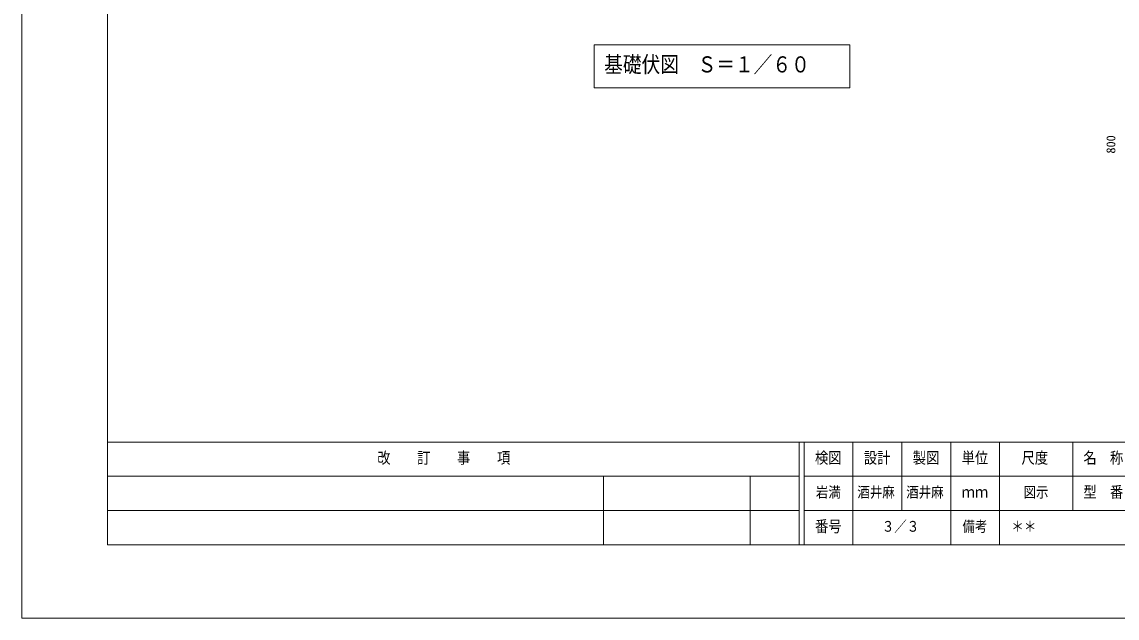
# Model space of a CAD drawing. Units: millimetres on the paper, scale 1:60. Extents: x 0 to 420, y -297 to 594.
# Drawn here: x 0 to 224, y -297 to -175.1 of the extents above; entities that cross this region are included whole.
import ezdxf
from ezdxf.enums import TextEntityAlignment as Align

# ---------------------------------------------------------------- set-up
doc = ezdxf.new("R2010")
doc.units = ezdxf.units.MM
for name, color, linetype, lineweight in [('DEFPOINTS_5', 7, 'Continuous', 9), ('LY_1', 7, 'Continuous', 18), ('LY_2', 7, 'Continuous', 18)]:
    doc.layers.add(name, color=color, linetype=linetype, lineweight=lineweight)
doc.layers.add('LY_3', color=7, linetype='Continuous')
doc.styles.add('ＭＳ ゴシック', font='')
doc.styles.get('ＭＳ ゴシック').set_extended_font_data('MS Gothic')

msp = doc.modelspace()

# ---------------------------------------------------------------- linework, layer by layer
at = {"layer": 'DEFPOINTS_5'}
for p, q in [((0, 0), (0, -297)), ((0, -297), (420, -297))]:
    msp.add_line(p, q, dxfattribs=at)
at = {"layer": 'LY_1'}
for p, q in [((169.38, -179.756), (117.08, -179.756)), ((117.08, -179.756), (117.08, -188.556)), ((169.38, -188.556), (169.38, -179.756)), ((117.08, -188.556), (169.38, -188.556))]:
    msp.add_line(p, q, dxfattribs=at)
at = {"layer": 'LY_2', "lineweight": 9}
for p, q in [((17.5, -15), (17.5, -282)), ((17.5, -261), (402.5, -261)), ((159, -261), (159, -282)), ((160, -261), (160, -282)), ((170, -261), (170, -275)), ((180, -261), (180, -275)), ((190, -261), (190, -282)), ((200, -261), (200, -275)), ((215, -261), (215, -275)), ((215, -268), (332.5, -268)), ((160, -275), (402.5, -275)), ((200, -275), (200, -282)), ((17.5, -282), (402.5, -282))]:
    msp.add_line(p, q, dxfattribs=at)
at = {"layer": 'LY_2'}
for p, q in [((17.5, -268), (159, -268)), ((119, -268), (119, -282)), ((149, -268), (149, -282)), ((160, -268), (215, -268)), ((17.5, -275), (159, -275)), ((170, -275), (170, -282))]:
    msp.add_line(p, q, dxfattribs=at)

# ---------------------------------------------------------------- texts
at = {"layer": 'LY_1', "style": 'ＭＳ ゴシック', "width": 0.85}
for s, height, p in [('基礎伏図\u3000Ｓ＝１／６０', 3.299, (119.105, -186.406)), ('岩満', 2.199, (162.417, -273)), ('酒井麻', 2.199, (170.917, -273)), ('酒井麻', 2.199, (180.917, -273)), ('＊＊', 2.199, (202.417, -280))]:
    msp.add_text(s, height=height, dxfattribs=at).set_placement(p, align=Align.BOTTOM_LEFT)
at = {"layer": 'LY_1', "style": 'ＭＳ ゴシック'}
msp.add_text('800', height=1.833, rotation=90, dxfattribs=at).set_placement((224.233, -202.003), align=Align.BOTTOM_LEFT)
at = {"layer": 'LY_2', "style": 'ＭＳ ゴシック', "width": 0.85}
for s, height, p in [('改\u3000\u3000訂\u3000\u3000事\u3000\u3000項', 2.346, (72.694, -266.1)), ('検図', 2.346, (162.244, -266.1)), ('設計', 2.346, (172.244, -266.1)), ('製図', 2.346, (182.244, -266.1)), ('単位', 2.346, (192.244, -266.1)), ('尺度', 2.346, (204.494, -266.1)), ('名\u3000称', 2.346, (217.144, -266.1)), ('ｍｍ', 2.346, (192.244, -273.1)), ('型\u3000番', 2.346, (217.144, -273.1)), ('番号', 2.346, (162.244, -280.1)), ('備考', 2.199, (192.417, -280))]:
    msp.add_text(s, height=height, dxfattribs=at).set_placement(p, align=Align.BOTTOM_LEFT)
at = {"layer": 'LY_3', "style": 'ＭＳ ゴシック', "width": 0.85}
for s, p in [('図示', (204.917, -273)), ('３／３', (175.917, -280))]:
    msp.add_text(s, height=2.199, dxfattribs=at).set_placement(p, align=Align.BOTTOM_LEFT)

doc.saveas('drawing.dxf')
